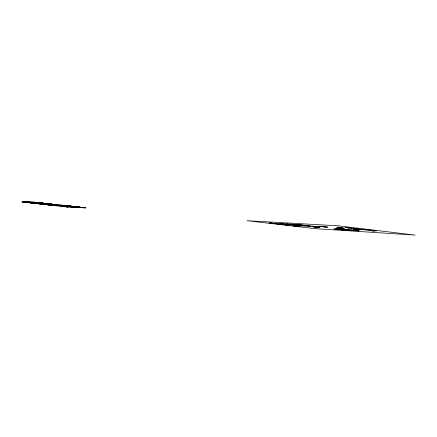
<?xml version="1.0" encoding="UTF-8"?>
<svg xmlns="http://www.w3.org/2000/svg" width="437" height="437" viewBox="0 0 437 437"><rect width="100%" height="100%" fill="white"/><g stroke="black" fill="none" stroke-linecap="round" stroke-linejoin="round"><path stroke-width="0.66" d="M61.732 205.532L64.042 205.718L59.312 205.068L68.314 205.882M336.943 229.196L333.977 228.966L335.529 229.196A15.066 0.399 5.5 0 0 336.364 229.294L340.215 229.572L337.588 229.261M349.982 227.808L344.897 227.491L363.704 229.747L370.09 230.135L369.817 230.102A13.077 0.388 5.5 0 1 363.382 229.545A13.197 0.388 5.5 0 1 357.013 228.895A13.066 0.388 5.5 0 1 351.982 228.283M270.765 223.072L272.535 223.252L270.803 223.083M295.03 225.924L298.46 226.246M295.92 225.093L294.112 224.908L294.964 225.017M61.732 206.155L67.063 206.706L61.688 206.144M68.298 205.871L63.534 205.226L67.943 205.625M339.068 229.463L338.211 229.414L345.957 230.086L341.942 229.501M356.947 229.835L357.433 229.867L355.942 229.764L356.947 229.835L356.423 229.747M373.127 230.829C370.254 230.649 375.438 231.036 372.586 230.741M361.929 229.452L363 229.562L361.956 229.463M348.546 229.862L358.837 230.9L351.441 230.053L352.38 230.124M338.932 228.595L338.593 228.562L339.828 228.649M340.204 228.731L342.384 228.933L341.242 228.813M339.877 228.638L341.068 228.775M286.404 223.995L287.136 224.066M295.352 224.514L296.106 224.585M24.226 202.151L22.888 201.998L45.595 204.521L40.559 203.844M23.745 201.96L24.215 201.97M24.516 201.976L24.991 201.987M25.291 201.992L43.602 203.932M26.1 202.009L44.459 203.953L43.962 203.942M26.892 202.025L27.378 202.036M27.689 202.041L46.202 204.003M28.492 202.058L47.081 204.03L46.573 204.013M29.301 202.074L29.803 202.085M30.628 202.102L30.12 202.096L48.906 204.084M30.978 202.113L49.845 204.112M31.841 202.129L50.758 204.134L50.228 204.123M32.682 202.145L33.201 202.156M34.053 202.178L33.529 202.167L51.681 204.161L51.145 204.15M34.452 202.184L52.68 204.194L48.813 203.861L50.484 204.074M68.658 206.106C71.007 206.171 65.55 205.86 68.483 206.073M38.522 203.768L38.997 203.784L21.85 201.905L29.749 202.779M40.209 203.833L36.593 203.478M41.389 203.866L41.876 203.882M42.717 203.904L24.543 202.113C23.412 201.949 26.439 202.331 24.854 202.118M44.825 203.964L45.328 203.981M47.458 204.041L47.972 204.057M74.918 206.876L75.295 207.034L69.745 206.439L71.488 206.75L70.838 206.663M356.898 229.829L355.538 229.6L358.018 229.906M28.766 202.14L31.89 202.255M32.076 202.211C34.769 202.522 31.628 202.123 32.606 202.342M25.57 202.074L28.531 202.255L27.471 202.2M26.144 202.2L27.706 202.244L27.405 202.123M59.787 205.603L67.522 205.871L84.92 207.832L76.672 207.499L59.377 205.581L52.183 205.33L68.565 207.165L76.246 207.477M48.72 203.855L49.19 203.975L48.644 203.937M43.76 203.708L46.808 203.97M60.579 206.166L63.545 206.51M65.616 206.351L68.631 206.701M68.505 206.466L71.553 206.821M73.913 206.668L77.021 207.029M38.647 203.566L42.471 203.844M37.489 203.626L38.735 203.68L32.201 202.899M45.929 203.942L44.558 203.85L45.055 203.921M44.678 203.768L48.665 204.019M39.538 203.708L39.128 203.604L40.761 203.795M373.411 230.698L373.837 230.736M53.969 205.494L55.073 205.619M70.204 206.603L70.887 206.696M66.746 206.925L67.828 207.045L66.774 206.936M297.4 226.044L297.739 226.076M316.874 227.213L317.399 227.398L316.426 227.273M44.645 203.855L41.717 203.664L43.323 203.866M340.139 228.808L336.758 228.447L339.56 228.748M62.223 206.297L63.174 206.395M340.483 228.698L344.973 229.108L340.603 228.731M354.915 229.627L353.429 229.469L355.259 229.654M318.251 227.453L315.596 227.147L317.306 227.306L316.858 227.218M291.332 224.673L291.015 224.651L294.953 225.099L294.636 225.077M305.671 225.519L305.337 225.503L309.374 225.956L309.035 225.94M339.014 228.573L340.538 228.764M314.875 227.093L313.739 227.022L315.208 227.125L314.198 227.071M370.909 230.545L371.297 230.583L369.483 230.457L371.079 230.621M354.778 229.551L355.15 229.589M293.85 225.825C294.86 225.913 292.353 225.727 293.353 225.814M297.881 226.202L298.198 226.235L295.789 225.967M297.346 226.191L295.876 226.016M340.041 228.802L338.91 228.698M47.305 203.932L46.535 203.855M70.057 206.45L74.973 206.974M316.563 227.3L316.962 227.355L316.066 227.3M294.959 225.918L294.636 225.88L297.859 226.131L297.389 226.044M41.187 203.637L44.186 203.893M296.166 225.978L296.586 226.06L296.144 226.109M43.733 203.811L42.089 203.697M37.413 203.631L37.904 203.609M338.336 229.217L339.046 229.288M338.058 229.403L335.141 229.086L336.627 229.168M60.743 205.761C61.814 205.914 59.53 205.614 60.574 205.767M74.864 206.859L69.106 205.974L73.471 206.379M316.94 227.218L317.229 227.245M316.623 227.349L316.131 227.306M340.729 227.863L341.958 227.923L340.265 227.71M22.997 202.009L24.226 202.145M35.867 202.309L36.998 202.44L35.364 202.364M35.807 202.407L34.463 202.342M339.03 228.704L339.91 228.655M59.771 205.74C61.595 205.914 58.815 205.636 59.7 205.707M55.581 205.554L56.007 205.603L55.586 205.565M49.927 203.899L51.102 204.035L50.26 203.959M47.092 203.817L47.201 203.921M46.251 203.893L45.131 203.757L45.557 203.795M40.586 203.675L39.636 203.664M295.986 226.104L295.357 226.049M371.15 230.627L372.193 230.785M354.986 229.633L356.259 229.742M34.108 202.298L32.993 202.233L33.267 202.331M34.982 202.391L33.862 202.255L34.572 202.32M66.462 205.494L64.911 205.357L69.035 205.822L67.484 205.69M62.18 205.324L60.661 205.193L61.404 205.363M63.207 205.521L66.08 205.789L63.84 205.477M58.088 205.177L56.608 205.046L60.601 205.494L59.121 205.368M72.974 206.439L74.519 206.575L70.461 206.117L70.952 206.209M54.161 205.029L52.708 204.904L57.946 205.472L53.401 204.86L55.597 205.15M55.199 205.221L56.646 205.346L52.09 205.172M48.545 204.827L47.141 204.702L50.992 205.133L49.589 205.013M370.603 230.567L370.276 230.534M340.412 227.83L343.291 228.054L336.758 227.409L340.685 227.895M370.718 230.578L372.455 230.731L371.958 230.758M354.686 229.589L355.658 229.687M360.012 230.042L357.581 229.742M314.973 227.153L316.088 227.251M315.214 227.174L315.64 227.213M44.181 203.811L45.557 203.877L45.087 203.811M41.526 203.729L41.881 203.68M83.86 207.69L81.375 207.378L83.369 207.564M73.4 207.264C76.049 207.362 70.86 207.045 73.487 207.258M376.328 231.036L373.881 230.741M355.581 229.605L357.526 229.731M315.765 227.213L316.295 227.273M315.645 227.202L315.924 227.235M32.354 202.331L31.972 202.293M29.853 202.178L30.377 202.26M29.017 202.255L29.323 202.271L28.667 202.216M47.103 203.915L49.572 204.046M44.427 203.839L44.372 203.762M25.144 202.107L26.116 202.205L25.067 202.102M41.236 203.675L40.821 203.637L42.329 203.751M41.854 203.762L35.479 202.981M40.428 203.686L41.597 203.817M39.314 203.691L38.991 203.658M81.451 207.564C83.407 207.744 79.895 207.406 81.462 207.537M336.577 229.13L337.107 229.212M339.795 229.627L343.072 229.884L339.669 229.616M34.894 202.287L35.321 202.358M31.535 202.216L31.743 202.265M29.055 202.255L29.29 202.216M45.967 203.839L46.573 203.828M25.87 202.184L25.57 202.08M40.941 203.735L33.807 202.937M73.875 206.75L74.044 206.794M38.538 203.587L38.44 203.642M81.845 207.602L82.429 207.58M339.931 227.677L338.058 227.551L339.423 227.737M304.015 225.503C301.514 225.312 306.758 225.831 304.174 225.519M314.673 227.125L314.323 227.093M339.538 229.605L339.817 229.66M63.676 205.865L63.933 205.625M339.281 229.578L339.642 229.643M25.794 202.178L26.089 202.145M61.999 205.8L62.212 205.843M372.515 230.747L373.094 230.818M339.576 227.792L340.133 227.846M295.691 224.536L296.095 224.585M339.156 229.567L339.467 229.627M73.689 206.537L75.885 206.701L73.684 206.406M78.807 207.1L80.796 207.285L78.54 207.072M78.201 206.98L77.158 206.892L78.469 207.007M57.564 205.095L55.302 204.926L59.973 205.548L57.913 205.395M54.051 205.248L56.062 205.401L51.435 204.767L53.642 204.953M337.271 229.228L337.593 229.228M339.117 229.594L338.773 229.556M299.979 226.339L297.783 226.082M63.868 205.335L65.856 205.548M59.661 205.177L64.725 205.652L61.491 205.15L63.753 205.461M59.842 205.466L57.924 205.264M28.492 202.167L28.006 202.123L28.673 202.189M51.779 204.887L49.599 204.707L51.774 205.008M55.641 205.029L57.356 205.21M55.914 205.319L53.822 205.095M37.899 203.702L36.255 203.495L36.965 203.587M43.454 204.347L39.188 203.833L43.192 204.199M337.43 229.245L337.839 229.256M339.03 229.556L337.113 229.381L338.822 229.534M39.98 202.806L48.381 203.768M39.035 202.784L47.398 203.746M37.303 202.746L40.128 203.052M38.161 202.763L41.002 203.074M36.413 202.724L39.226 203.03M44.683 203.669L43.367 203.708L44.126 203.779M35.539 202.702L38.336 203.008M43.776 203.642L38.844 203.068M47.409 203.844L50.217 203.953M33.867 202.664L36.642 202.97M34.698 202.681L37.489 202.987M42.045 203.598L37.145 203.025M46.808 203.882L47.207 203.85M63.512 205.581L61.983 205.417M66.883 205.969L66.91 205.98M83.866 207.673L85.947 207.865L84.499 207.668M33.043 202.642L35.812 202.948M41.187 203.571L36.309 203.003M32.223 202.626L34.982 202.926M39.499 203.527L34.66 202.959M30.579 202.588L33.316 202.883M31.415 202.604L34.162 202.905M29.787 202.566L32.507 202.866M28.214 202.528L30.918 202.823M28.995 202.55L31.71 202.844M39.86 203.686L40.384 203.68M43.268 204.079L47.365 204.571L43.334 204.205M58.929 205.696L58.935 205.69M37.008 203.593L37.369 203.609L31.404 202.877M295.822 224.552L295.417 224.525M295.095 224.979L295.942 225.088M297.69 225.585C295.57 225.317 299.946 225.825 297.805 225.558M49.261 203.861L47.933 203.833L48.551 203.926M49.507 203.959L49.922 203.975M78.141 206.952L76.235 206.805L78.272 207.045M83.32 207.537L83.915 207.602M83.778 207.662L85.013 207.766L83.904 207.619M62.289 205.854L62.693 205.876L55.805 205.172M39.013 203.637L32.999 202.921M48.278 203.833L48.72 203.861M82.347 207.57L83.991 207.63M31.054 202.265L31.775 202.326L31.453 202.233M44.033 203.768L37.992 203.047M337.741 229.278L339.112 229.452M31.147 202.276L30.475 202.244M47.354 203.877L40.636 203.112M74.224 206.783L74.814 206.854M44.197 203.757L44.629 203.8M44.825 203.811L43.214 203.751M40.499 203.664L40.925 203.713M38.243 203.587L39.931 203.773M39.057 203.642L39.237 203.62M36.648 203.566L30.235 202.834M78.556 207.018L78.889 207.034M78.644 207.029L79.862 207.182L79.326 207.083M83.516 207.635L82.79 207.553M28.776 202.151L28.531 202.2M340.232 228.737L340.499 228.677M47.464 203.882L41.51 203.134M48.452 204.915L52.254 205.253L47.666 204.631L53.849 205.232L51.905 205.035M66.014 205.559L70.412 205.958L68.161 205.647M53.675 205.09L50.036 204.953M49.894 204.948L45.896 204.571L48.25 204.893M278.506 223.99L269.268 222.925L289.316 225.181L279.096 224.055M39.734 203.09L43.553 203.544M46.486 203.85L46.175 203.861M29.618 202.222L29.825 202.244M42.449 203.735L42.957 203.751M26.406 202.151L26.826 202.156L26.378 202.102M59.585 205.297L57.367 205.008L61.934 205.625L59.716 205.324M346.781 229.775L345.847 229.687L352.583 230.457M352.129 230.446L353.768 230.583L348.54 229.873M344.361 229.955C346.241 230.173 338.347 229.103 341.865 229.463L350.867 230.397L343.591 229.545L349.518 230.266M293.675 225.831L296.084 226.104M82.697 207.564L81.883 207.46M63.146 206.34L62.12 206.215M358.067 229.911L358.477 229.949L358.094 229.857M47.994 203.91L48.065 203.921M33.185 202.271L34.348 202.38L34.031 202.287M32.278 202.249L32.595 202.342M298.498 226.251L298.848 226.284L298.389 226.197M54.008 205.505L55.062 205.608M287.142 224.066L286.415 223.995M51.386 204.937L50.867 204.838L54.772 205.281L48.922 204.767L52.806 205.199L52.287 205.106M318.305 227.453L317.857 227.366L319.709 227.546L317.273 227.251M374.356 230.862C376.902 231.282 368.08 230.168 373.766 230.791L373.395 230.698M352.031 228.289A13.077 0.388 5.5 0 1 350.01 227.819M318.464 226.235L327.75 227.147L318.464 226.235M320.758 226.426L320.436 226.475L325.773 226.929L320.758 226.426M281.947 223.728L283.476 223.881L281.947 223.728M285.634 224.804L287.366 224.984L285.634 224.804M297.28 224.613L299.143 224.804L297.28 224.613M295.92 224.886L303.212 225.639L295.92 224.886M299.837 224.771L301.437 224.935L299.837 224.771M312.755 226.437L314.596 226.623L312.755 226.437M315.301 226.595L316.885 226.754L315.35 226.595M347.923 227.77L348.988 227.879L347.923 227.77M65.337 206.411L66.648 206.559L65.364 206.411M74.831 207.253L75.94 207.378L74.864 207.253M343.4 229.01L342.99 228.917L343.356 229.01M338.091 225.814L247.014 220.718L314.766 228.606L415.15 235.095L338.091 225.814M299.957 224.684L279.112 223.471L298.4 225.732L319.862 227.032L299.957 224.684M338.101 228.54L337.774 228.518L338.101 228.535M63.376 205.838L63.392 205.838M64.392 205.417L62.857 205.286L66.948 205.745L64.392 205.417M60.186 205.259L58.684 205.128L62.709 205.581L60.186 205.259M56.165 205.106L54.696 204.98L58.662 205.423L56.165 205.106M43.596 204.134L42.181 204.013L46.093 204.45L43.596 204.134M41.848 204.079L40.45 203.953L44.334 204.39L41.848 204.079"/></g></svg>
